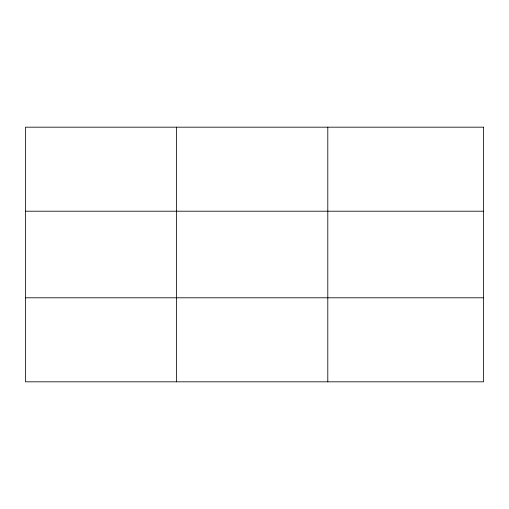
<?xml version="1.0" encoding="UTF-8"?>
<svg xmlns="http://www.w3.org/2000/svg" width="509" height="509" viewBox="0 0 509 509"><rect width="100%" height="100%" fill="white"/><g stroke="black" fill="none" stroke-linecap="round" stroke-linejoin="round"><path stroke-width="0.76" d="M176.623 381.82L176.623 127.18M327.796 381.82L327.796 127.18M25.45 211.21L483.55 211.21M25.45 297.79L483.55 297.79M483.55 127.18L483.55 381.82L25.45 381.82L25.45 127.18L483.55 127.18"/></g></svg>
